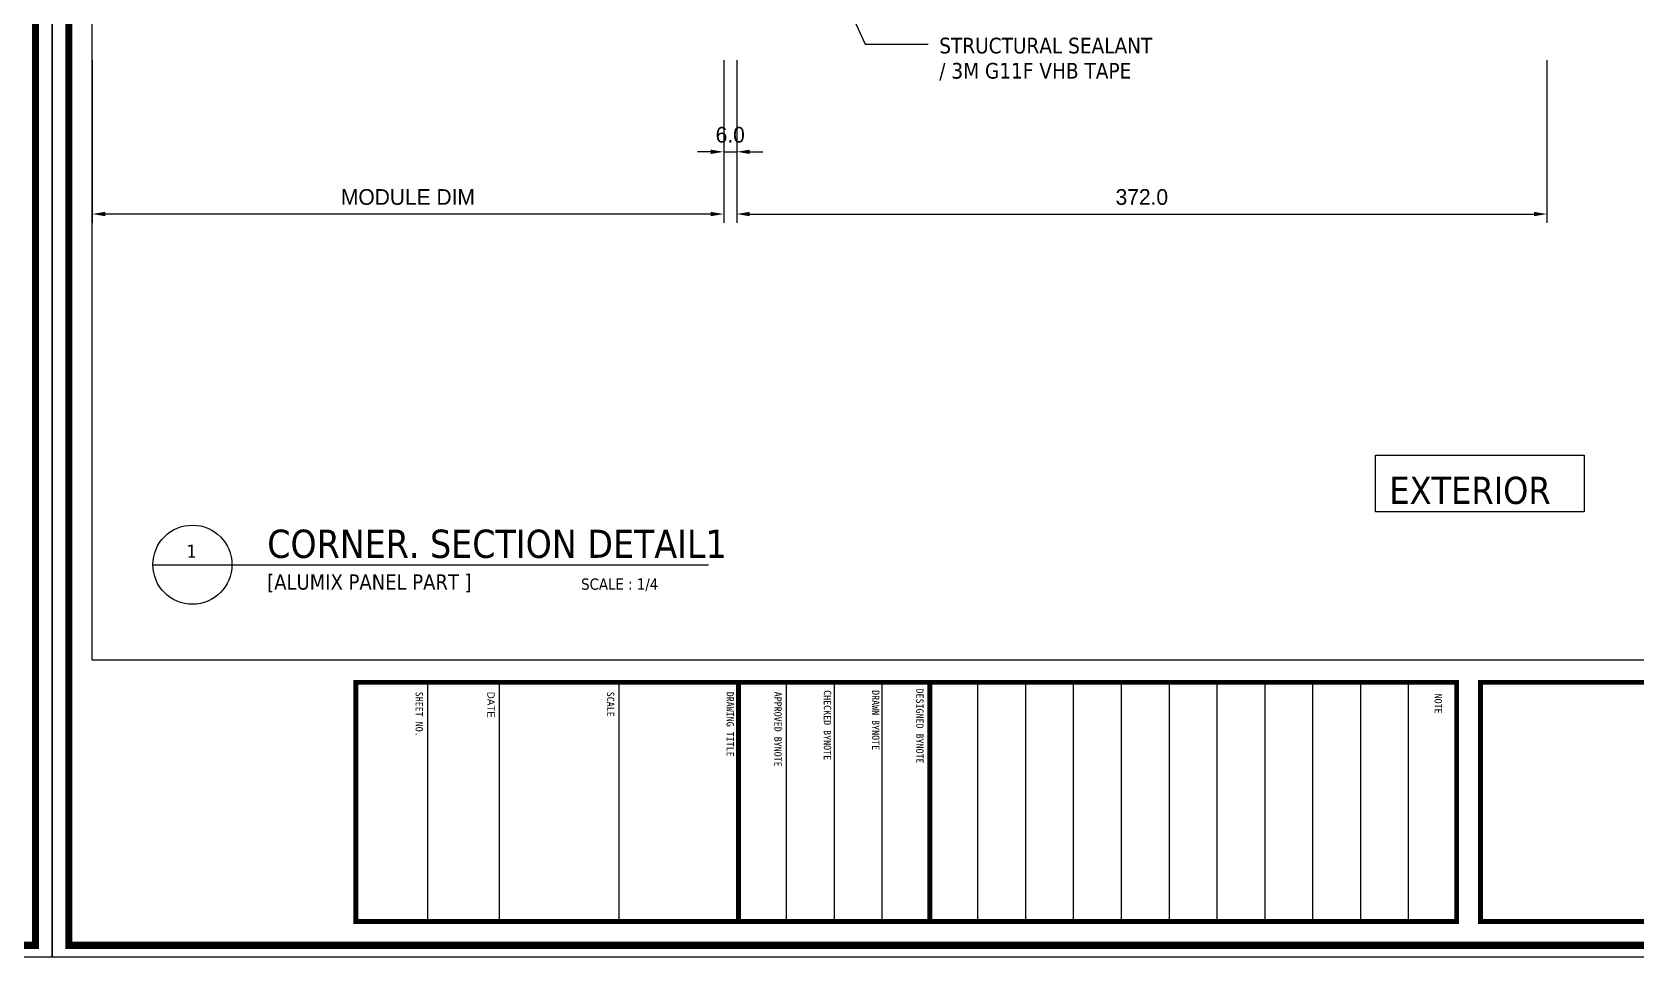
# Model space of a CAD drawing. Header units: millimetres. Extents: x 7297 to 60227, y -7497 to 19324.
# Drawn here: x 10966 to 11703, y 2468 to 2893 of the extents above; entities that cross this region are included whole.
import ezdxf

# ---------------------------------------------------------------- set-up
doc = ezdxf.new("R2010")
doc.units = ezdxf.units.MM
for name, color, linetype in [('NS_COL_WHITE', 7, 'Continuous'), ('NS_DIM', 1, 'Continuous'), ('NS_FORM', 7, 'Continuous'), ('NS_TEXT', 2, 'Continuous')]:
    doc.layers.add(name, color=color, linetype=linetype)
doc.styles.add('Expo M', font='Expo M.ttf')
doc.dimstyles.new('DS2', dxfattribs={"dimscale": 2, "dimtxt": 1.8, "dimasz": 1.5, "dimexe": 1, "dimexo": 1, "dimgap": 0.5, "dimtad": 1, "dimtoh": 1, "dimdec": 1, "dimzin": 1, "dimdsep": 46, "dimtxsty": 'Expo M', "dimcen": 2, "dimadec": 1, "dimazin": 0, "dimtfac": 1, "dimtdec": 4, "dimtix": 1, "dimtmove": 1, "dimatfit": 3, "dimfxl": 1, "dimtolj": 1, "dimtzin": 1, "dimarcsym": 0})
doc.dimstyles.new('N-SPACE', dxfattribs={"dimscale": 4, "dimtxt": 1.8, "dimasz": 1.5, "dimexe": 1, "dimexo": 1, "dimgap": 1, "dimtad": 1, "dimtoh": 1, "dimdec": 1, "dimzin": 1, "dimdsep": 46, "dimtxsty": 'Expo M', "dimcen": 2, "dimclrd": 1, "dimclre": 1, "dimclrt": 2, "dimadec": 1, "dimazin": 0, "dimtfac": 1, "dimtdec": 1, "dimtix": 1, "dimtmove": 1, "dimatfit": 3, "dimfxl": 1, "dimtolj": 1, "dimtzin": 1, "dimarcsym": 0})

# ---------------------------------------------------------------- blocks, each defined once
blk = doc.blocks.new('*D786')
at = {"layer": 'NS_DIM', "color": 1, "lineweight": -2, "transparency": 16777216}
for p, q in [((10994, 2879.85), (10994, 2805.22)), ((11283.98, 2879.85), (11283.98, 2805.22)), ((11277.98, 2809.22), (11000, 2809.22))]:
    blk.add_line(p, q, dxfattribs=at)
at = {"layer": 'NS_DIM', "color": 1, "transparency": 16777216}
for points in [[(11000, 2810.22), (11000, 2808.22), (10994, 2809.22)], [(11277.98, 2810.22), (11277.98, 2808.22), (11283.98, 2809.22)]]:
    blk.add_solid(points, dxfattribs=at)
at = {"layer": 'NS_DIM', "color": 2, "transparency": 16777216, "insert": (11138.99, 2817), "char_height": 7.2, "attachment_point": 5, "style": 'Expo M'}
blk.add_mtext('\\A1;MODULE DIM', dxfattribs=at)
blk = doc.blocks.new('*D785')
at = {"layer": 'NS_DIM', "color": 1, "lineweight": -2, "transparency": 16777216}
for p, q in [((11283.98, 2879.85), (11283.98, 2833.79)), ((11289.98, 2879.85), (11289.98, 2833.79)), ((11277.98, 2837.79), (11271.98, 2837.79)), ((11283.98, 2837.79), (11289.98, 2837.79)), ((11295.98, 2837.79), (11301.98, 2837.79))]:
    blk.add_line(p, q, dxfattribs=at)
at = {"layer": 'NS_DIM', "color": 1, "transparency": 16777216}
for points in [[(11277.98, 2838.79), (11277.98, 2836.79), (11283.98, 2837.79)], [(11295.98, 2838.79), (11295.98, 2836.79), (11289.98, 2837.79)]]:
    blk.add_solid(points, dxfattribs=at)
at = {"layer": 'NS_DIM', "color": 2, "transparency": 16777216, "insert": (11286.98, 2845.57), "char_height": 7.2, "attachment_point": 5, "style": 'Expo M'}
blk.add_mtext('\\A1;6.0', dxfattribs=at)
blk = doc.blocks.new('*D783')
at = {"layer": 'NS_DIM', "color": 1, "lineweight": -2, "transparency": 16777216}
for p, q in [((11289.98, 2879.85), (11289.98, 2805.22)), ((11661.98, 2879.85), (11661.98, 2805.22)), ((11295.98, 2809.22), (11655.98, 2809.22))]:
    blk.add_line(p, q, dxfattribs=at)
at = {"layer": 'NS_DIM', "color": 1, "transparency": 16777216}
for points in [[(11295.98, 2810.22), (11295.98, 2808.22), (11289.98, 2809.22)], [(11655.98, 2810.22), (11655.98, 2808.22), (11661.98, 2809.22)]]:
    blk.add_solid(points, dxfattribs=at)
at = {"layer": 'NS_DIM', "color": 2, "transparency": 16777216, "insert": (11475.98, 2817), "char_height": 7.2, "attachment_point": 5, "style": 'Expo M'}
blk.add_mtext('\\A1;372.0', dxfattribs=at)
blk = doc.blocks.new('AL-TEMPLATE')
at = {"color": 8}
for p, q in [((2716.82, 1392.97), (2800.02, 1392.97)), ((2716.82, 1376.33), (2800.02, 1376.33)), ((2716.82, 1359.69), (2800.02, 1359.69)), ((2716.82, 1343.05), (2800.02, 1343.05)), ((2716.82, 1326.41), (2800.02, 1326.41)), ((2716.82, 1309.77), (2800.02, 1309.77)), ((2716.82, 1293.13), (2800.02, 1293.13)), ((2716.82, 1276.49), (2800.02, 1276.49)), ((2716.82, 1259.85), (2800.02, 1259.85)), ((2716.82, 1243.21), (2800.02, 1243.21)), ((2716.82, 1209.93), (2800.02, 1209.93)), ((2716.82, 1193.29), (2800.02, 1193.29)), ((2716.82, 1176.65), (2800.02, 1176.65)), ((2716.82, 1118.41), (2800.02, 1118.41)), ((2716.82, 1076.81), (2800.02, 1076.81)), ((2716.82, 1051.85), (2800.02, 1051.85))]:
    blk.add_line(p, q, dxfattribs=at)
at = {"color": 7, "ltscale": 2}
blk.add_lwpolyline([(1972.34, 1515.25), (1972.34, 921.25), (2812.34, 921.25), (2812.34, 1515.25)], close=True, dxfattribs=at)
at = {"color": 8}
for points, const_width in [([(1976.34, 1509.45), (2808.34, 1509.45), (2808.34, 927.05), (1976.34, 927.05)], 2.5), ([(2716.82, 1501.32), (2800.02, 1501.32), (2800.02, 1418.12), (2716.82, 1418.12)], 1.66), ([(2716.82, 1409.8), (2800.02, 1409.8), (2800.02, 1026.89), (2716.82, 1026.89)], 1.66)]:
    blk.add_lwpolyline(points, close=True, dxfattribs=dict(at, const_width=const_width))
at = {"color": 9}
blk.add_lwpolyline([(1984.07, 1501.32), (2709.08, 1501.32), (2709.08, 935.18), (1984.07, 935.18)], close=True, dxfattribs=at)
at = {"color": 8, "const_width": 1.66}
for points in [[(2716.82, 1226.57), (2800.02, 1226.57)], [(2716.82, 1160.01), (2800.02, 1160.01)]]:
    blk.add_lwpolyline(points, dxfattribs=at)
at = {"color": 8, "attachment_point": 1}
for s, insert, char_height, width in [('NOTE', (2720.76, 1404.73), 2.556, 438.9676), ('DESIGNED BYNOTE', (2719.01, 1224.39), 2.5559, 438.9676), ('DRAWN BYNOTE', (2719.56, 1209.04), 2.5559, 438.9676), ('CHECKED BYNOTE', (2719.56, 1192.25), 2.5559, 438.9676), ('APPROVED BYNOTE', (2720.1, 1175.04), 2.5559, 438.9676), ('DRAWING TITLE', (2720.1, 1158.4), 2.5559, 438.9675), ('SCALE', (2720.1, 1116.8), 2.556, 438.9675), ('{\\fﾱﾼﾸﾲ|b0|i0|c129|p49;DATE}', (2720.1, 1075.2), 2.5559, 438.9675), ('SHEET NO.', (2720.1, 1050.24), 2.556, 438.9675)]:
    blk.add_mtext(s, dxfattribs=dict(at, insert=insert, char_height=char_height, width=width))

msp = doc.modelspace()

# ---------------------------------------------------------------- linework, layer by layer
at = {"layer": 'NS_COL_WHITE'}
msp.add_line((11021.89, 2648.24), (11277.03, 2648.24), dxfattribs=at)
msp.add_circle((11040.03, 2648.24), 18.14, dxfattribs=at)
at = {"layer": 'NS_TEXT'}
msp.add_lwpolyline([(11583.31, 2698.56), (11679.05, 2698.56), (11679.05, 2672.57), (11583.31, 2672.57)], close=True, dxfattribs=at)

# ---------------------------------------------------------------- block references
at = {"layer": 'NS_FORM', "xscale": 1.32, "yscale": 1.32, "zscale": 1.32, "rotation": 270}
for p in [(8975.48, 6180.47), (9759.56, 6180.47)]:
    msp.add_blockref('AL-TEMPLATE', p, dxfattribs=at)

# ---------------------------------------------------------------- texts
at = {"layer": 'NS_TEXT', "line_spacing_factor": 0.963855}
for s, insert, char_height, width, attachment_point in [('\\pxql;{\\fTahoma|b0|i0|c0|p34;STRUCTURAL SEALANT\\P/ 3M G11F VHB TAPE}', (11492.31, 2870.48), 7.2, 109.3471, 9), ('\\fTahoma;EXTERIOR', (11589.63, 2675.9), 12.48, 90.2586, 7), ('{\\fTahoma|b0|i0|c0|p34;CORNER. SECTION DETAIL\\fTahoma|b0|i0|c129|p34;1}', (11074.38, 2651.12), 12.96, 226.0057, 7), ('\\fTahoma;1', (11037.42, 2651.42), 6, 8.9419, 7), ('\\fTahoma;[ALUMIX PANEL PART ]', (11074.38, 2635.54), 7, 105.1355, 7), ('\\fTahoma;SCALE : 1/4', (11218.54, 2636.08), 5.184, 42.074, 7)]:
    msp.add_mtext(s, dxfattribs=dict(at, insert=insert, char_height=char_height, width=width, attachment_point=attachment_point))

# ---------------------------------------------------------------- dimensions: what is measured, and where the dimension line sits
at = {"layer": 'NS_DIM'}
dim = msp.add_linear_dim(base=(10994, 2809.22), p1=(11283.98, 2883.85), p2=(10994, 2883.85), text='MODULE DIM', dimstyle='N-SPACE', dxfattribs=at)
dim.commit()
dim.dimension.update_dxf_attribs({"geometry": '*D786', "text_midpoint": (11138.99, 2817)})
for base, p1, p2, picture, middle in [((11289.98, 2837.79), (11283.98, 2883.85), (11289.98, 2883.85), '*D785', (11286.98, 2845.57)), ((11661.98, 2809.22), (11289.98, 2883.85), (11661.98, 2883.85), '*D783', (11475.98, 2817))]:
    dim = msp.add_linear_dim(base=base, p1=p1, p2=p2, dimstyle='N-SPACE', dxfattribs=at)
    dim.commit()
    dim.dimension.update_dxf_attribs({"geometry": picture, "text_midpoint": middle})

# ---------------------------------------------------------------- leaders
msp.add_leader([(11301.98, 2990.61), (11348.87, 2887.17), (11377.86, 2887.17)], dimstyle='DS2', override={"dimgap": 0.5, "dimtad": 0}, dxfattribs=at)

doc.saveas('drawing.dxf')
